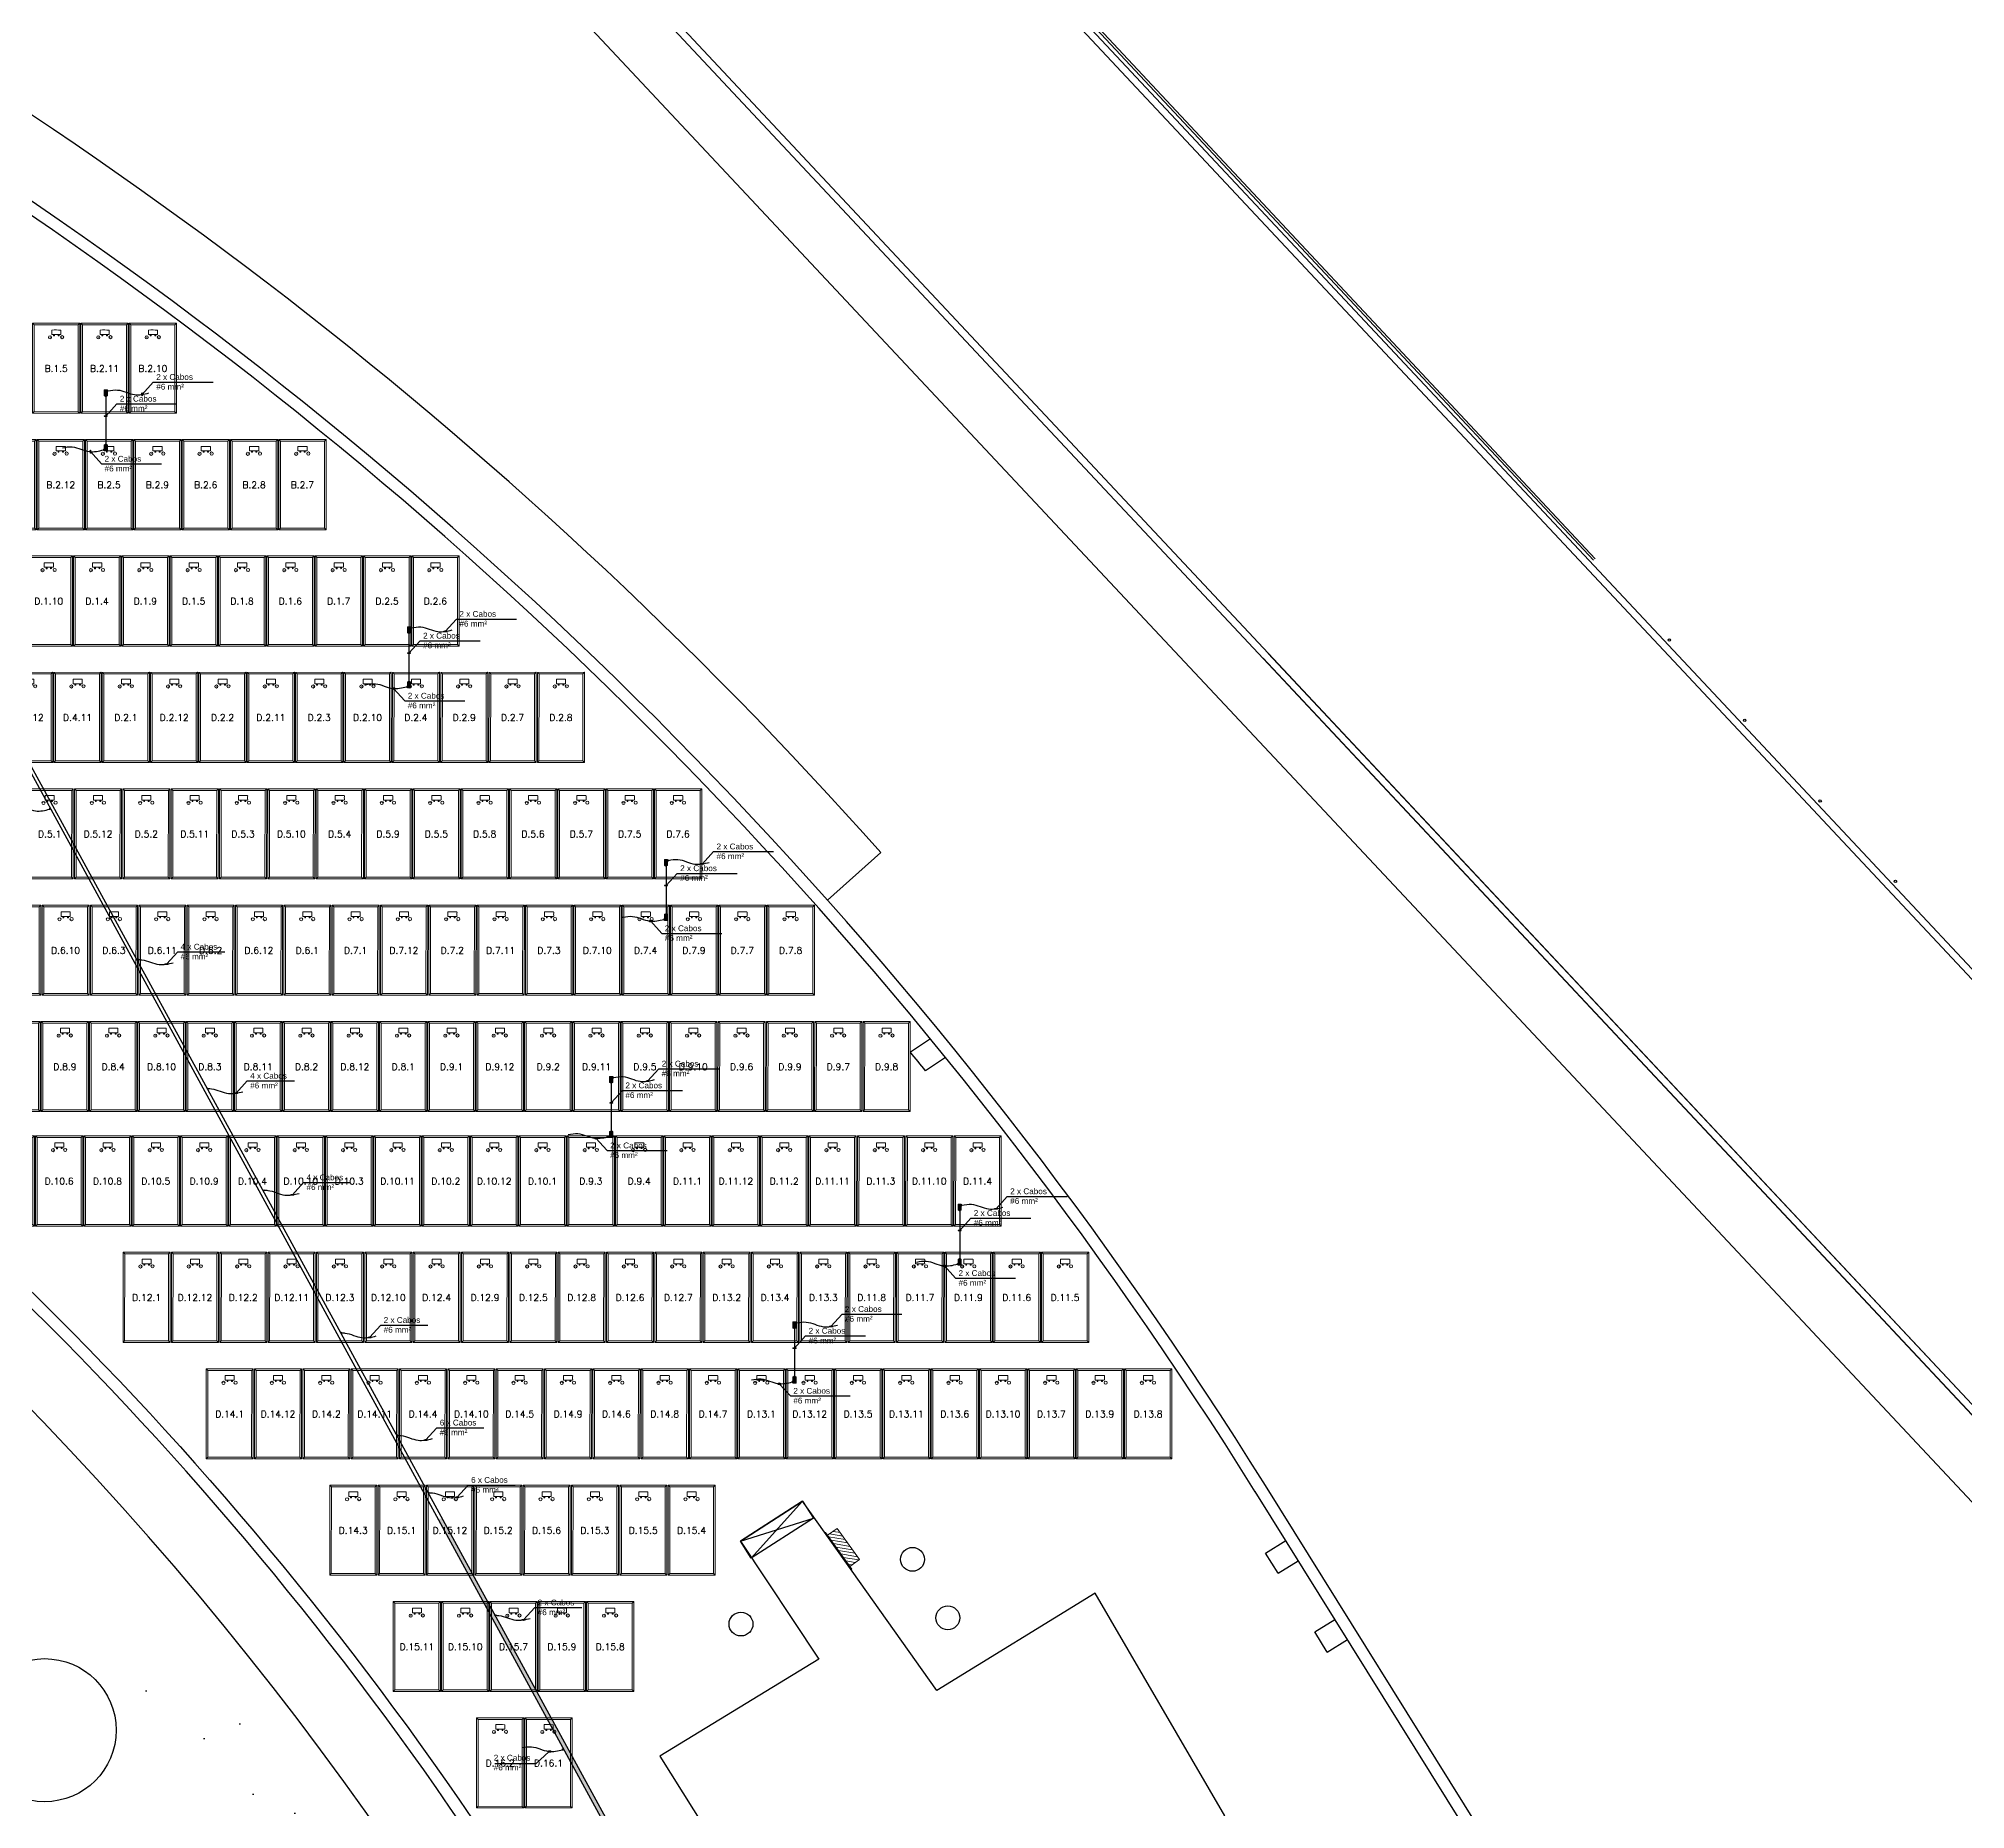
# Model space of a CAD drawing. Header units: metres. Extents: x 1796 to 5645, y -4719 to 2384.
# Drawn here: x 2066.16 to 2106.54, y -1208.88 to -1171.75 of the extents above; entities that cross this region are included whole.
import ezdxf

# ---------------------------------------------------------------- set-up
doc = ezdxf.new("R2010")
doc.units = ezdxf.units.M
doc.header["$MEASUREMENT"] = 0
doc.linetypes.add('BSB2F2-ARQ-PLAN-CORE-13-15P-ZA$1${ Batten }', pattern=[0])
for name, color, linetype in [('ARQUITETURA', 253, 'CONTINUOUS'), ('COPEX', 4, 'BSB2F2-ARQ-PLAN-CORE-13-15P-ZA$1${ Batten }'), ('ELETROCALHA', 2, 'CONTINUOUS'), ('ELETRODUTOS', 30, 'CONTINUOUS'), ('MÓDULOS FV', 7, 'CONTINUOUS'), ('SHAFT', 6, 'CONTINUOUS')]:
    doc.layers.add(name, color=color, linetype=linetype)
for name, color, linetype, lineweight in [('Condulete', 3, 'CONTINUOUS', 9), ('MOD_ALOCADOS_A', 5, 'CONTINUOUS', 9), ('MODULOS_PV', 2, 'CONTINUOUS', 9), ('String Box', 3, 'CONTINUOUS', 9)]:
    doc.layers.add(name, color=color, linetype=linetype, lineweight=lineweight)
doc.styles.add('ARIAL', font='arial.ttf')
doc.styles.add('R120-500', font='romans.shx', dxfattribs={"height": 1.5})

# ---------------------------------------------------------------- blocks, each defined once
blk = doc.blocks.new('modulo')
at = {"layer": 'MODULOS_PV', "color": 8}
for p, q in [((-0.751, 2.014), (-0.753, 2.063)), ((-1.381, 1.342), (-1.43, 1.34)), ((0.577, 0.769), (0.626, 0.771)), ((-0.053, 0.097), (-0.051, 0.048))]:
    blk.add_line(p, q, dxfattribs=at)
for points in [[(-1.43, 1.34), (-0.753, 2.063), (0.626, 0.771), (-0.051, 0.048)], [(-1.381, 1.342), (-0.751, 2.014), (0.577, 0.769), (-0.053, 0.097)]]:
    blk.add_lwpolyline(points, close=True, dxfattribs=at)
for points in [[(-0.956, 1.498), (-0.935, 1.478), (-0.922, 1.492), (-0.943, 1.512)], [(-0.878, 1.581), (-0.857, 1.562), (-0.87, 1.548), (-0.891, 1.567)]]:
    blk.add_lwpolyline(points, dxfattribs=at)
blk.add_circle((-0.793, 1.591), 0.0332, dxfattribs=at)
at = {"layer": 'MODULOS_PV', "color": 1}
blk.add_circle((-0.963, 1.403), 0.0332, dxfattribs=at)
at = {"layer": 'MODULOS_PV', "color": 8}
blk.add_open_spline([(-0.986, 1.473), (-1.006, 1.493), (-1.027, 1.512), (-1.048, 1.532), (-1.048, 1.532), (-1.049, 1.534), (-1.049, 1.536), (-1.048, 1.538), (-1.048, 1.539), (-1.007, 1.583), (-0.966, 1.627), (-0.925, 1.67), (-0.924, 1.671), (-0.922, 1.672), (-0.919, 1.672), (-0.918, 1.671), (-0.917, 1.671), (-0.897, 1.652), (-0.876, 1.632), (-0.855, 1.613), (-0.855, 1.612), (-0.854, 1.611), (-0.854, 1.608), (-0.855, 1.606), (-0.855, 1.605), (-0.896, 1.561), (-0.937, 1.518), (-0.978, 1.474), (-0.979, 1.473), (-0.981, 1.472), (-0.984, 1.472), (-0.985, 1.473), (-0.986, 1.473)], degree=3, knots=[0, 0, 0, 0, 1, 1, 1, 1.002534, 1.003925, 1.008052, 1.008052, 1.008052, 2.008052, 2.008052, 2.008052, 2.012179, 2.01357, 2.016104, 2.016104, 2.016104, 3.016104, 3.016104, 3.016104, 3.018638, 3.02003, 3.024156, 3.024156, 3.024156, 4.024156, 4.024156, 4.024156, 4.028283, 4.029675, 4.032208, 4.032208, 4.032208, 4.032208], dxfattribs=at)
at = {"layer": 'MODULOS_PV', "color": 1, "insert": (-0.997, 1.409), "char_height": 0.0572, "width": 0.10748, "attachment_point": 1, "rotation": 46.8722}
blk.add_mtext('+', dxfattribs=at)
at = {"layer": 'MODULOS_PV', "color": 8, "insert": (-0.827, 1.597), "char_height": 0.0572, "width": 0.10748, "attachment_point": 1, "rotation": 46.8722}
blk.add_mtext('-', dxfattribs=at)
blk = doc.blocks.new('PETROLETE TIPO  X')
at = {"layer": 'ELETRODUTOS'}
h = blk.add_hatch(color=3, dxfattribs=at)
h.dxf.hatch_style = 1
h.paths.add_polyline_path([(1995.913, -1126.122), (1995.98, -1126.122), (1995.98, -1125.993), (1995.913, -1125.993)])
at = {"layer": 'Condulete'}
blk.add_lwpolyline([(1995.98, -1125.993), (1995.98, -1126.122), (1995.913, -1126.122), (1995.913, -1125.993)], close=True, dxfattribs=at)
blk = doc.blocks.new('BOX')
at = {"layer": 'Condulete'}
blk.add_lwpolyline([(1995.83, -1126.029), (1995.818, -1126.029), (1995.818, -1126.005), (1995.83, -1126.005)], close=True, dxfattribs=at)
at = {"layer": 'ELETRODUTOS', "color": 3, "linetype": 'Continuous'}
for p, q in [((1995.818, -1126.005), (1995.83, -1126.017)), ((1995.818, -1126.007), (1995.83, -1126.019)), ((1995.818, -1126.009), (1995.83, -1126.021)), ((1995.818, -1126.01), (1995.83, -1126.023)), ((1995.818, -1126.012), (1995.83, -1126.024)), ((1995.818, -1126.014), (1995.83, -1126.026)), ((1995.818, -1126.016), (1995.83, -1126.028)), ((1995.818, -1126.018), (1995.83, -1126.029)), ((1995.818, -1126.019), (1995.828, -1126.029)), ((1995.818, -1126.021), (1995.826, -1126.029)), ((1995.818, -1126.023), (1995.824, -1126.029)), ((1995.818, -1126.025), (1995.823, -1126.029)), ((1995.818, -1126.026), (1995.821, -1126.029)), ((1995.818, -1126.028), (1995.819, -1126.029)), ((1995.819, -1126.005), (1995.83, -1126.016)), ((1995.821, -1126.005), (1995.83, -1126.014)), ((1995.823, -1126.005), (1995.83, -1126.012)), ((1995.825, -1126.005), (1995.83, -1126.01)), ((1995.826, -1126.005), (1995.83, -1126.008)), ((1995.828, -1126.005), (1995.83, -1126.007))]:
    blk.add_line(p, q, dxfattribs=at)

msp = doc.modelspace()

# ---------------------------------------------------------------- hatches: boundary and pattern name
at = {"layer": 'ARQUITETURA'}
h = msp.add_hatch(dxfattribs=at)
h.set_pattern_fill('AR-SAND', color=116, scale=3, angle=-46.877, style=0)
h.set_pattern_definition([(350.62296, (1466.5355, -762.2295), (4.089919, 4.08927), [0, -4.56, 0, -5.1, 0, -4.875]), (320.623, (1466.5355, -762.2295), (9.808834, 1.91215), [0, -2.46, 0, -4.11, 0, -1.575]), (280.62296, (1464.013, -759.536), (6.39856, -6.807323), [0, -1.5, 0, -5.4, 0, -7.05]), (270.623, (1464.013, -759.536), (8.08648, -4.78256), [0, -0.75, 0, -3.54, 0, -4.05])])
edge = h.paths.add_edge_path(flags=16)
edge.add_arc((2066.287, -1207.214), 1.5, 0, 360)
edge = h.paths.add_edge_path(flags=16)
edge.add_arc((2057.599, -1198.564), 1.5, 0, 360)
edge = h.paths.add_edge_path(flags=16)
edge.add_arc((2073.665, -1217.85), 1.5, 0, 360)
edge = h.paths.add_edge_path()
edge.add_line((2077.352, -1309.792), (2085.445, -1302.211))
edge.add_line((2085.445, -1302.211), (2073.239, -1273.427))
edge.add_line((2073.239, -1273.427), (2067.011, -1271.396))
edge.add_line((2067.011, -1271.396), (2078.13, -1237.298))
edge.add_line((2078.13, -1237.298), (2099.861, -1244.384))
edge.add_line((2099.861, -1244.384), (2105.891, -1225.893))
edge.add_line((2105.891, -1225.893), (2099.905, -1223.941))
edge.add_line((2099.905, -1223.941), (2088.659, -1230.952))
edge.add_line((2088.659, -1230.952), (2087.386, -1231.745))
edge.add_line((2087.386, -1231.745), (2081.302, -1221.986))
edge.add_line((2081.302, -1221.986), (2075.324, -1212.397))
edge.add_arc((2015.073, -1249.958), 71, 31.93963, 58.40362)
edge.add_line((2052.273, -1189.483), (2051.642, -1190.504))
edge.add_line((2051.642, -1190.504), (2053.79, -1191.88))
edge.add_line((2053.79, -1191.88), (2048.269, -1200.819))
edge.add_line((2048.269, -1200.819), (2046.144, -1199.883))
edge.add_line((2046.144, -1199.883), (2045.083, -1201.601))
edge.add_line((2045.083, -1201.601), (2040.549, -1199.602))
edge.add_line((2040.549, -1199.602), (2026.147, -1232.207))
edge.add_line((2026.147, -1232.207), (2038.654, -1250.543))
edge.add_line((2038.654, -1250.543), (2041.807, -1254.475))
edge.add_line((2041.807, -1254.475), (2044.458, -1252.416))
edge.add_arc((2056.298, -1243.206), 15, -76.2429, 217.8803, ccw=False)
edge.add_line((2059.865, -1257.775), (2060.07, -1259.076))
edge.add_line((2060.07, -1259.076), (2062.972, -1258.62))
edge.add_line((2062.972, -1258.62), (2063.461, -1261.731))
edge.add_line((2063.461, -1261.731), (2056.398, -1262.842))
edge.add_line((2056.398, -1262.842), (2055.909, -1259.731))
edge.add_line((2055.909, -1259.731), (2057.581, -1259.468))
edge.add_line((2057.581, -1259.468), (2057.377, -1258.167))
edge.add_arc((2056.298, -1243.206), 15, 229.7345, 274.1253, ccw=False)
edge.add_line((2046.603, -1254.651), (2042.748, -1259.156))
edge.add_line((2042.748, -1259.156), (2047.014, -1260.547))
edge.add_line((2047.014, -1260.547), (2045.299, -1265.809))
edge.add_line((2045.299, -1265.809), (2040.345, -1264.193))
edge.add_line((2040.345, -1264.193), (2039.012, -1268.282))
edge.add_line((2039.012, -1268.282), (2061.183, -1275.512))
edge.add_line((2061.183, -1275.512), (2054.053, -1297.379))
edge.add_line((2054.053, -1297.379), (2078.772, -1305.439))
edge.add_line((2078.772, -1305.439), (2077.352, -1309.792))
at = {"layer": 'ELETROCALHA'}
h = msp.add_hatch(dxfattribs=at)
h.set_pattern_fill('ANSI36', color=256, angle=37.7572)
h.set_pattern_definition([(82.757162, (-148.62297, -1478.78732), (-0.09642369, 0.232763903), [0.3125, -0.0625, 0, -0.0625])])
h.paths.add_polyline_path([(2074.608, -1202.777), (2074.526, -1202.777), (2084.133, -1220.392), (2084.187, -1220.294)])
at = {"layer": 'String Box'}
h = msp.add_hatch(dxfattribs=at)
h.set_pattern_fill('ANSI31', color=256, scale=0.5, angle=485.3386)
h.set_pattern_definition([(170.338643, (1649.29847, -1168.17276), (-0.0104890335, -0.061613555), [])])
h.paths.add_polyline_path([(2083.16, -1203.78), (2083.364, -1203.636), (2082.901, -1202.983), (2082.697, -1203.128)])

# ---------------------------------------------------------------- linework, layer by layer
at = {"layer": 'ARQUITETURA'}
for p, q in [((2116.368, -1201.821, 0), (2069.766, -1152.055, 0)), ((2116.477, -1201.719, 0), (2069.876, -1151.953, 0)), ((2069.945, -1151.887, 0), (2098.746, -1182.686, 0)), ((2069.965, -1151.835, 0), (2098.784, -1182.653, 0)), ((2067.924, -1159.218, 0), (2114.402, -1208.852, 0)), ((2068.034, -1159.115, 0), (2114.512, -1208.75, 0)), ((2066.912, -1159.979, 0), (2113.49, -1209.706, 0)), ((2114.402, -1208.851), (2091.823, -1184.74)), ((2114.511, -1208.749), (2091.933, -1184.637)), ((2083.814, -1188.813), (2082.692, -1189.809)), ((2103.934, -1221.429), (2091.872, -1202.081)), ((2103.59, -1221.349), (2091.66, -1202.213))]:
    msp.add_line(p, q, dxfattribs=at)
msp.add_lwpolyline([(2006.496, -1174.337), (2028.464, -1178.451, -0.210066), (2076.809, -1211.471)], format="xyb", dxfattribs=at)
msp.add_lwpolyline([(2079.183, -1207.759), (2084.412, -1216.106), (2085.953, -1215.005), (2087.269, -1217.248), (2092.139, -1214.135), (2089.408, -1210.007), (2091.024, -1209.007), (2088.306, -1204.338), (2084.983, -1206.379), (2082.172, -1202.415), (2080.869, -1203.254), (2082.512, -1205.728)], close=True, dxfattribs=at)
for centre, radius in [((2100.34, -1184.358, 0), 0.025), ((2101.919, -1186.044, 0), 0.025), ((2103.498, -1187.73, 0), 0.025), ((2105.077, -1189.416, 0), 0.025), ((2066.287, -1207.214), 1.5)]:
    msp.add_circle(centre, radius, dxfattribs=at)
at = {"layer": 'ARQUITETURA', "color": 6}
for centre in [(2084.477, -1203.632), (2085.218, -1204.859), (2080.882, -1204.989)]:
    msp.add_circle(centre, 0.25, dxfattribs=at)
at = {"layer": 'ARQUITETURA'}
for radius, start, end in [(90.25, 31.93963, 79.39324), (90.5, 31.93963, 79.39324), (92, 41.65318, 63.57537), (72.5, 31.93963, 79.39324), (71, 31.93963, 74.22149)]:
    msp.add_arc((2015.073, -1249.958), radius, start, end, dxfattribs=at)
at = {"layer": 'ARQUITETURA', "color": 6}
msp.add_arc((2014.864, -1250.097), 90, 39.05726, 39.37715, dxfattribs=at)
msp.add_arc((2014.864, -1250.097), 90, 39.05726, 39.37715, dxfattribs=at)
msp.add_arc((2014.864, -1250.097), 90, 39.05726, 39.37715, dxfattribs=at)
msp.add_arc((2014.864, -1250.097), 90, 39.05726, 39.37715, dxfattribs=at)
at = {"layer": 'COPEX'}
for points in [[(2068.332, -1179.208), (2068.565, -1178.95), (2069.821, -1178.95)], [(2067.249, -1180.408), (2067.482, -1180.666), (2068.738, -1180.666)], [(2074.686, -1184.176), (2074.92, -1183.918), (2076.175, -1183.918)], [(2073.603, -1185.376), (2073.837, -1185.633), (2075.092, -1185.633)], [(2080.074, -1189.051), (2080.308, -1188.794), (2081.563, -1188.794)], [(2078.991, -1190.251), (2079.225, -1190.509), (2080.48, -1190.509)], [(2068.843, -1191.154), (2069.077, -1190.896), (2070.065, -1190.896)], [(2070.301, -1193.859), (2070.535, -1193.601), (2071.522, -1193.601)], [(2078.926, -1193.604), (2079.16, -1193.347), (2080.415, -1193.347)], [(2077.843, -1194.804), (2078.077, -1195.062), (2079.332, -1195.062)], [(2071.481, -1195.99), (2071.714, -1195.732), (2072.702, -1195.732)], [(2086.228, -1196.28), (2086.462, -1196.023), (2087.717, -1196.023)], [(2085.145, -1197.48), (2085.379, -1197.738), (2086.634, -1197.738)], [(2082.766, -1198.749), (2083, -1198.492), (2084.255, -1198.492)], [(2073.098, -1198.979), (2073.332, -1198.721), (2074.319, -1198.721)], [(2081.683, -1199.949), (2081.917, -1200.207), (2083.172, -1200.207)], [(2074.273, -1201.13), (2074.507, -1200.873), (2075.494, -1200.873)], [(2074.93, -1202.332), (2075.163, -1202.075), (2076.151, -1202.075)], [(2076.325, -1204.902), (2076.559, -1204.645), (2077.546, -1204.645)], [(2076.859, -1207.66), (2076.583, -1207.917), (2075.725, -1207.917)]]:
    msp.add_lwpolyline(points, dxfattribs=at)
for centre, major_axis in [((2068.332, -1179.208), (0, -0.0324)), ((2074.686, -1184.176), (-0.0324, 0)), ((2080.074, -1189.051), (-0.0324, 0)), ((2068.843, -1191.154), (-0.0324, 0)), ((2078.926, -1193.604), (-0.0324, 0)), ((2070.301, -1193.859), (-0.0324, 0)), ((2071.481, -1195.99), (-0.0324, 0)), ((2086.228, -1196.28), (-0.0324, 0)), ((2082.766, -1198.749), (-0.0324, 0)), ((2073.098, -1198.979), (-0.0324, 0)), ((2074.273, -1201.13), (-0.0324, 0)), ((2074.93, -1202.332), (-0.0324, 0)), ((2076.325, -1204.902), (-0.0324, 0))]:
    msp.add_ellipse(centre, major_axis=major_axis, ratio=0.310221, dxfattribs=at)
at = {"layer": 'COPEX', "extrusion": (0, 0, -1)}
for centre, major_axis in [((2067.249, -1180.408), (0, -0.0324)), ((2073.603, -1185.376), (-0.0324, 0)), ((2078.991, -1190.251), (-0.0324, 0)), ((2077.843, -1194.804), (-0.0324, 0)), ((2085.145, -1197.48), (-0.0324, 0)), ((2081.683, -1199.949), (-0.0324, 0)), ((2076.871, -1207.661), (-0.0324, 0))]:
    msp.add_ellipse(centre, major_axis=major_axis, ratio=0.310221, dxfattribs=at)
at = {"layer": 'COPEX'}
for points in [[(2067.615, -1179.135), (2067.817, -1179.116), (2068.174, -1179.213), (2068.472, -1179.178)], [(2066.666, -1180.327), (2066.868, -1180.308), (2067.226, -1180.406), (2067.524, -1180.371)], [(2073.97, -1184.103), (2074.172, -1184.083), (2074.529, -1184.181), (2074.827, -1184.146)], [(2073.021, -1185.295), (2073.223, -1185.276), (2073.58, -1185.373), (2073.878, -1185.339)], [(2065.539, -1187.862), (2065.74, -1187.842), (2066.098, -1187.94), (2066.396, -1187.905)], [(2079.358, -1188.978), (2079.559, -1188.959), (2079.917, -1189.057), (2080.215, -1189.022)], [(2078.409, -1190.171), (2078.611, -1190.152), (2078.968, -1190.249), (2079.266, -1190.214)], [(2068.255, -1191.057), (2068.329, -1191.062), (2068.686, -1191.159), (2068.984, -1191.124)], [(2078.21, -1193.531), (2078.411, -1193.512), (2078.769, -1193.61), (2079.067, -1193.575)], [(2069.713, -1193.762), (2069.786, -1193.766), (2070.144, -1193.864), (2070.442, -1193.829)], [(2077.261, -1194.724), (2077.462, -1194.705), (2077.82, -1194.802), (2078.118, -1194.767)], [(2070.892, -1195.893), (2070.966, -1195.897), (2071.323, -1195.995), (2071.621, -1195.96)], [(2085.511, -1196.207), (2085.713, -1196.188), (2086.071, -1196.285), (2086.369, -1196.251)], [(2084.563, -1197.4), (2084.764, -1197.38), (2085.122, -1197.478), (2085.42, -1197.443)], [(2072.51, -1198.882), (2072.583, -1198.887), (2072.941, -1198.984), (2073.239, -1198.949)], [(2082.05, -1198.676), (2082.251, -1198.657), (2082.609, -1198.754), (2082.907, -1198.72)], [(2081.101, -1199.869), (2081.302, -1199.849), (2081.66, -1199.947), (2081.958, -1199.912)], [(2073.685, -1201.033), (2073.758, -1201.038), (2074.116, -1201.135), (2074.414, -1201.101)], [(2074.341, -1202.235), (2074.415, -1202.24), (2074.772, -1202.337), (2075.07, -1202.303)], [(2075.737, -1204.805), (2075.81, -1204.81), (2076.167, -1204.907), (2076.466, -1204.873)], [(2076.288, -1207.58), (2076.49, -1207.561), (2076.848, -1207.658), (2077.146, -1207.624)]]:
    msp.add_spline(points, degree=3, dxfattribs=at)
at = {"layer": 'ELETROCALHA'}
msp.add_lwpolyline([(2062.812, -1181.304), (2084.133, -1220.392), (2084.216, -1220.347), (2062.838, -1181.206)], dxfattribs=at)
at = {"layer": 'ELETRODUTOS'}
for p, q in [((2067.569, -1179.253), (2067.569, -1180.253)), ((2073.924, -1184.221), (2073.924, -1185.221)), ((2079.312, -1189.096), (2079.312, -1190.096)), ((2078.164, -1193.649), (2078.164, -1194.649)), ((2085.465, -1196.325), (2085.465, -1197.325)), ((2082.004, -1198.794), (2082.004, -1199.794))]:
    msp.add_line(p, q, dxfattribs=at)
for points in [[(2067.569, -1179.664), (2067.803, -1179.406), (2069.058, -1179.406)], [(2073.924, -1184.632), (2074.158, -1184.374), (2075.413, -1184.374)], [(2079.312, -1189.507), (2079.546, -1189.25), (2080.801, -1189.25)], [(2078.164, -1194.06), (2078.397, -1193.803), (2079.653, -1193.803)], [(2085.465, -1196.736), (2085.699, -1196.478), (2086.954, -1196.478)], [(2082.004, -1199.205), (2082.237, -1198.947), (2083.493, -1198.947)]]:
    msp.add_lwpolyline(points, dxfattribs=at)
for centre in [(2067.569, -1179.664), (2073.924, -1184.632), (2079.312, -1189.507), (2078.164, -1194.06), (2085.465, -1196.736), (2082.004, -1199.205)]:
    msp.add_ellipse(centre, major_axis=(-0.0324, 0), ratio=0.310221, dxfattribs=at)
at = {"layer": 'MÓDULOS FV', "color": 6}
for p, q in [((2084.852, -1192.721), (2084.433, -1192.999)), ((2085.169, -1193.11), (2084.75, -1193.388)), ((2091.873, -1203.5), (2092.297, -1203.236)), ((2092.138, -1203.925), (2091.873, -1203.5)), ((2092.138, -1203.925), (2092.562, -1203.66)), ((2092.905, -1205.155), (2093.329, -1204.89)), ((2093.169, -1205.579), (2092.905, -1205.155)), ((2093.169, -1205.579), (2093.593, -1205.315))]:
    msp.add_line(p, q, dxfattribs=at)
at = {"layer": 'SHAFT'}
for p, q in [((2082.172, -1202.415), (2081.098, -1203.61)), ((2080.869, -1203.254), (2082.401, -1202.771))]:
    msp.add_line(p, q, dxfattribs=at)
msp.add_lwpolyline([(2080.869, -1203.254), (2082.172, -1202.415), (2082.401, -1202.771), (2081.098, -1203.61)], close=True, dxfattribs=at)
at = {"layer": 'String Box'}
for points in [[(2083.16, -1203.78), (2082.697, -1203.128), (2082.901, -1202.983), (2083.364, -1203.636)], [(2083.19, -1203.85), (2082.641, -1203.076), (2082.654, -1203.067), (2083.203, -1203.841)]]:
    msp.add_lwpolyline(points, close=True, dxfattribs=at)

# ---------------------------------------------------------------- block references
at = {"layer": 'COPEX', "xscale": -1}
for name, p in [('PETROLETE TIPO  X', (4063.516, -53.119)), ('BOX', (4063.433, -53.119)), ('PETROLETE TIPO  X', (4069.87, -58.087)), ('BOX', (4069.788, -58.087)), ('PETROLETE TIPO  X', (4075.258, -62.963)), ('BOX', (4075.176, -62.963)), ('PETROLETE TIPO  X', (4074.11, -67.516)), ('BOX', (4074.028, -67.516)), ('PETROLETE TIPO  X', (4081.412, -70.191)), ('BOX', (4081.329, -70.191)), ('PETROLETE TIPO  X', (4077.95, -72.66)), ('BOX', (4077.867, -72.66))]:
    msp.add_blockref(name, p, dxfattribs=at)
for name, p, rotation in [('BOX', (3193.587, -3175.071), 270), ('BOX', (71.705, -2306.386), 180), ('PETROLETE TIPO  X', (71.623, -2306.386), 180), ('BOX', (941.552, 815.565), 90), ('BOX', (3199.941, -3180.038), 270), ('BOX', (947.907, 810.597), 90), ('BOX', (78.06, -2311.354), 180), ('PETROLETE TIPO  X', (77.977, -2311.354), 180), ('BOX', (2678.169, 1020.486), 45.08502064569394), ('BOX', (3205.329, -3184.914), 270), ('BOX', (83.448, -2316.23), 180), ('PETROLETE TIPO  X', (83.365, -2316.23), 180), ('BOX', (953.295, 805.722), 90), ('BOX', (2680.019, 1017.326), 45.08502064569394), ('BOX', (3204.181, -3189.467), 270), ('BOX', (2681.477, 1014.621), 45.08502064569394), ('BOX', (82.3, -2320.783), 180), ('PETROLETE TIPO  X', (82.217, -2320.783), 180), ('BOX', (952.146, 801.169), 90), ('BOX', (2682.657, 1012.49), 45.08502064569394), ('BOX', (3211.483, -3192.143), 270), ('PETROLETE TIPO  X', (89.519, -2323.459), 180), ('BOX', (959.448, 798.493), 90), ('BOX', (89.602, -2323.459), 180), ('BOX', (2684.274, 1009.5), 45.08502064569394), ('BOX', (3208.021, -3194.612), 270), ('BOX', (86.14, -2325.928), 180), ('PETROLETE TIPO  X', (86.057, -2325.928), 180), ('BOX', (955.986, 796.024), 90), ('BOX', (2685.449, 1007.349), 45.08502064569394), ('BOX', (2686.106, 1006.147), 45.08502064569394), ('BOX', (3303.092, 730.345), 28.18415000899218), ('BOX', (2688.918, 1000.767), 45.08502064569394)]:
    msp.add_blockref(name, p, dxfattribs=dict(at, rotation=rotation))
at = {"layer": 'MÓDULOS FV', "rotation": 313.12783086684}
for p in [(2064.755, -1177.275), (2065.024, -1179.675), (2066.037, -1179.675), (2067.05, -1179.675), (2068.063, -1179.675), (2065.118, -1182.115), (2066.131, -1182.115), (2067.144, -1182.115), (2068.157, -1182.115), (2069.17, -1182.115), (2070.183, -1182.115), (2071.196, -1182.115), (2064.867, -1184.555), (2065.88, -1184.555), (2066.893, -1184.555), (2067.906, -1184.555), (2068.919, -1184.555), (2069.932, -1184.555), (2070.945, -1184.555), (2071.958, -1184.555), (2072.971, -1184.555), (2073.984, -1184.555), (2064.458, -1186.995), (2065.471, -1186.995), (2066.484, -1186.995), (2067.497, -1186.995), (2068.51, -1186.995), (2069.523, -1186.995), (2070.536, -1186.995), (2071.549, -1186.995), (2072.562, -1186.995), (2073.575, -1186.995), (2074.588, -1186.995), (2075.601, -1186.995), (2076.614, -1186.995), (2064.886, -1189.435), (2065.899, -1189.435), (2066.912, -1189.435), (2067.925, -1189.435), (2068.938, -1189.435), (2069.951, -1189.435), (2070.964, -1189.435), (2071.977, -1189.435), (2072.99, -1189.435), (2074.003, -1189.435), (2075.016, -1189.435), (2076.029, -1189.435), (2077.042, -1189.435), (2078.055, -1189.435), (2079.068, -1189.435), (2065.221, -1191.875), (2066.234, -1191.875), (2067.247, -1191.875), (2068.26, -1191.875), (2069.273, -1191.875), (2070.286, -1191.875), (2071.299, -1191.875), (2072.312, -1191.875), (2073.325, -1191.875), (2074.338, -1191.875), (2075.351, -1191.875), (2076.364, -1191.875), (2077.377, -1191.875), (2078.39, -1191.875), (2079.403, -1191.875), (2080.416, -1191.875), (2081.429, -1191.875), (2065.205, -1194.315), (2066.218, -1194.315), (2067.231, -1194.315), (2068.244, -1194.315), (2069.257, -1194.315), (2070.27, -1194.315), (2071.283, -1194.315), (2072.296, -1194.315), (2073.309, -1194.315), (2074.322, -1194.315), (2075.335, -1194.315), (2076.348, -1194.315), (2077.361, -1194.315), (2078.374, -1194.315), (2079.387, -1194.315), (2080.4, -1194.315), (2081.413, -1194.315), (2082.426, -1194.315), (2083.439, -1194.315), (2065.086, -1196.715), (2066.099, -1196.715), (2067.112, -1196.715), (2068.125, -1196.715), (2069.138, -1196.715), (2070.151, -1196.715), (2071.164, -1196.715), (2072.177, -1196.715), (2073.19, -1196.715), (2074.203, -1196.715), (2075.216, -1196.715), (2076.229, -1196.715), (2077.242, -1196.715), (2078.255, -1196.715), (2079.268, -1196.715), (2080.281, -1196.715), (2081.294, -1196.715), (2082.307, -1196.715), (2083.32, -1196.715), (2084.333, -1196.715), (2085.346, -1196.715), (2067.931, -1199.155), (2068.944, -1199.155), (2069.957, -1199.155), (2070.97, -1199.155), (2071.983, -1199.155), (2072.996, -1199.155), (2074.009, -1199.155), (2075.022, -1199.155), (2076.035, -1199.155), (2077.048, -1199.155), (2078.061, -1199.155), (2079.074, -1199.155), (2080.087, -1199.155), (2081.1, -1199.155), (2082.113, -1199.155), (2083.126, -1199.155), (2084.139, -1199.155), (2085.152, -1199.155), (2086.165, -1199.155), (2087.178, -1199.155), (2069.671, -1201.595), (2070.684, -1201.595), (2071.697, -1201.595), (2072.71, -1201.595), (2073.723, -1201.595), (2074.736, -1201.595), (2075.749, -1201.595), (2076.762, -1201.595), (2077.775, -1201.595), (2078.788, -1201.595), (2079.801, -1201.595), (2080.814, -1201.595), (2081.827, -1201.595), (2082.84, -1201.595), (2083.853, -1201.595), (2084.866, -1201.595), (2085.879, -1201.595), (2086.892, -1201.595), (2087.905, -1201.595), (2088.918, -1201.595), (2072.262, -1204.035), (2073.275, -1204.035), (2074.288, -1204.035), (2075.301, -1204.035), (2076.314, -1204.035), (2077.327, -1204.035), (2078.34, -1204.035), (2079.353, -1204.035), (2073.595, -1206.475), (2074.608, -1206.475), (2075.621, -1206.475), (2076.634, -1206.475), (2077.647, -1206.475), (2075.34, -1208.915), (2076.353, -1208.915)]:
    msp.add_blockref('modulo', p, dxfattribs=at)

# ---------------------------------------------------------------- texts
at = {"layer": 'COPEX', "char_height": 0.1222, "attachment_point": 1, "style": 'ARIAL'}
for s, insert in [('2 x Cabos \\P#6 mm² ', (2068.628, -1178.782)), ('2 x Cabos \\P#6 mm² ', (2067.545, -1180.497)), ('2 x Cabos \\P#6 mm² ', (2074.982, -1183.749)), ('2 x Cabos \\P#6 mm² ', (2073.899, -1185.465)), ('2 x Cabos \\P#6 mm² ', (2080.37, -1188.625)), ('2 x Cabos \\P#6 mm² ', (2079.287, -1190.34)), ('4 x Cabos \\P#6 mm² ', (2069.139, -1190.727)), ('2 x Cabos \\P#6 mm² ', (2079.222, -1193.178)), ('4 x Cabos \\P#6 mm² ', (2070.597, -1193.432)), ('2 x Cabos \\P#6 mm² ', (2078.139, -1194.893)), ('4 x Cabos \\P#6 mm² ', (2071.777, -1195.563)), ('2 x Cabos \\P#6 mm² ', (2086.524, -1195.854)), ('2 x Cabos \\P#6 mm² ', (2085.441, -1197.569)), ('2 x Cabos \\P#6 mm² ', (2073.394, -1198.553)), ('2 x Cabos \\P#6 mm² ', (2083.062, -1198.323)), ('2 x Cabos \\P#6 mm² ', (2081.979, -1200.038)), ('6 x Cabos \\P#6 mm² ', (2074.569, -1200.704)), ('6 x Cabos \\P#6 mm² ', (2075.226, -1201.906)), ('2 x Cabos \\P#6 mm² ', (2076.621, -1204.476)), ('2 x Cabos \\P#6 mm² ', (2075.701, -1207.73))]:
    msp.add_mtext_dynamic_manual_height_columns(s, width=1.50424, gutter_width=7.5, heights=[0], dxfattribs=dict(at, insert=insert))
at = {"layer": 'ELETRODUTOS', "char_height": 0.1222, "attachment_point": 1, "style": 'ARIAL'}
for insert in [(2067.865, -1179.237), (2074.22, -1184.205), (2079.608, -1189.081), (2078.46, -1193.634), (2085.761, -1196.31), (2082.3, -1198.779)]:
    msp.add_mtext_dynamic_manual_height_columns('2 x Cabos \\P#6 mm² ', width=1.50424, gutter_width=7.5, heights=[0], dxfattribs=dict(at, insert=insert))
at = {"layer": 'MOD_ALOCADOS_A', "color": 5, "char_height": 0.14, "attachment_point": 5, "style": 'R120-500'}
for s, heights, insert in [('B.1.5', [0], (2066.531, -1178.665)), ('D.4.12', [0], (2065.965, -1185.985)), ('D.4.11', [0], (2066.978, -1185.985)), ('D.10.6', [0], (2066.593, -1195.705)), ('D.10.8', [0], (2067.606, -1195.705)), ('D.10.5', [0], (2068.619, -1195.705)), ('D.10.9', [0], (2069.632, -1195.705)), ('D.10.4', [0], (2070.645, -1195.705)), ('D.10.10', [0.14], (2071.658, -1195.705)), ('D.10.3', [0], (2072.671, -1195.705)), ('D.10.11', [0], (2073.684, -1195.705)), ('D.10.2', [0], (2074.697, -1195.705)), ('D.10.12', [0], (2075.71, -1195.705)), ('D.10.1', [0], (2076.723, -1195.705)), ('D.16.2', [0], (2075.835, -1207.905)), ('D.16.1', [0], (2076.848, -1207.905))]:
    msp.add_mtext_dynamic_manual_height_columns(s, width=0.992, gutter_width=7.5, heights=heights, dxfattribs=dict(at, insert=insert))
at = {"layer": 'MOD_ALOCADOS_A', "color": 6, "char_height": 0.14, "attachment_point": 5, "style": 'R120-500'}
for s, insert in [('B.2.11', (2067.544, -1178.665)), ('B.2.10', (2068.557, -1178.665)), ('B.2.12', (2066.626, -1181.105)), ('B.2.5', (2067.639, -1181.105)), ('B.2.9', (2068.652, -1181.105)), ('B.2.6', (2069.665, -1181.105)), ('B.2.8', (2070.678, -1181.105)), ('B.2.7', (2071.691, -1181.105)), ('D.5.1', (2066.394, -1188.425)), ('D.5.12', (2067.407, -1188.425)), ('D.5.2', (2068.42, -1188.425)), ('D.5.11', (2069.433, -1188.425)), ('D.5.3', (2070.446, -1188.425)), ('D.5.10', (2071.459, -1188.425)), ('D.5.4', (2072.472, -1188.425)), ('D.5.9', (2073.485, -1188.425)), ('D.5.5', (2074.498, -1188.425)), ('D.5.8', (2075.511, -1188.425)), ('D.5.6', (2076.524, -1188.425)), ('D.5.7', (2077.537, -1188.425)), ('D.11.1', (2079.762, -1195.705)), ('D.11.12', (2080.775, -1195.705)), ('D.11.2', (2081.788, -1195.705)), ('D.11.11', (2082.801, -1195.705)), ('D.11.3', (2083.814, -1195.705)), ('D.11.10', (2084.827, -1195.705)), ('D.11.4', (2085.84, -1195.705)), ('D.11.8', (2083.621, -1198.145)), ('D.11.7', (2084.634, -1198.145)), ('D.11.9', (2085.647, -1198.145)), ('D.11.6', (2086.66, -1198.145)), ('D.11.5', (2087.673, -1198.145))]:
    msp.add_mtext_dynamic_manual_height_columns(s, width=0.992, gutter_width=7.5, heights=[0], dxfattribs=dict(at, insert=insert))
at = {"layer": 'MOD_ALOCADOS_A', "color": 1, "char_height": 0.14, "attachment_point": 5, "style": 'R120-500'}
for s, heights, insert in [('D.1.10', [0], (2066.374, -1183.545)), ('D.1.4', [0], (2067.387, -1183.545)), ('D.1.9', [0], (2068.4, -1183.545)), ('D.1.5', [0], (2069.413, -1183.545)), ('D.1.8', [0], (2070.426, -1183.545)), ('D.1.6', [0], (2071.439, -1183.545)), ('D.1.7', [0], (2072.452, -1183.545)), ('D.7.5', [0], (2078.55, -1188.425)), ('D.7.6', [0.14], (2079.563, -1188.425)), ('D.7.1', [0], (2072.806, -1190.865)), ('D.7.12', [0], (2073.819, -1190.865)), ('D.7.2', [0], (2074.832, -1190.865)), ('D.7.11', [0], (2075.845, -1190.865)), ('D.7.3', [0], (2076.858, -1190.865)), ('D.7.10', [0], (2077.871, -1190.865)), ('D.7.4', [0], (2078.884, -1190.865)), ('D.7.9', [0], (2079.897, -1190.865)), ('D.7.7', [0], (2080.91, -1190.865)), ('D.7.8', [0], (2081.923, -1190.865)), ('D.13.2', [0], (2080.582, -1198.145)), ('D.13.4', [0], (2081.595, -1198.145)), ('D.13.3', [0], (2082.608, -1198.145)), ('D.13.1', [0], (2081.309, -1200.585)), ('D.13.12', [0], (2082.322, -1200.585)), ('D.13.5', [0], (2083.335, -1200.585)), ('D.13.11', [0], (2084.348, -1200.585)), ('D.13.6', [0], (2085.361, -1200.585)), ('D.13.10', [0], (2086.374, -1200.585)), ('D.13.7', [0], (2087.387, -1200.585)), ('D.13.9', [0], (2088.4, -1200.585)), ('D.13.8', [0], (2089.413, -1200.585))]:
    msp.add_mtext_dynamic_manual_height_columns(s, width=0.992, gutter_width=7.5, heights=heights, dxfattribs=dict(at, insert=insert))
at = {"layer": 'MOD_ALOCADOS_A', "color": 2, "char_height": 0.14, "attachment_point": 5, "style": 'R120-500'}
for s, heights, insert in [('D.2.5', [0], (2073.465, -1183.545)), ('D.2.6', [0], (2074.478, -1183.545)), ('D.2.1', [0], (2067.991, -1185.985)), ('D.2.12', [0], (2069.004, -1185.985)), ('D.2.2', [0], (2070.017, -1185.985)), ('D.2.11', [0], (2071.03, -1185.985)), ('D.2.3', [0], (2072.043, -1185.985)), ('D.2.10', [0], (2073.056, -1185.985)), ('D.2.4', [0], (2074.069, -1185.985)), ('D.2.9', [0], (2075.082, -1185.985)), ('D.2.7', [0], (2076.095, -1185.985)), ('D.2.8', [0], (2077.108, -1185.985)), ('D.8.9', [0], (2066.713, -1193.305)), ('D.8.4', [0], (2067.726, -1193.305)), ('D.8.10', [0.14], (2068.739, -1193.305)), ('D.8.3', [0], (2069.752, -1193.305)), ('D.8.11', [0], (2070.765, -1193.305)), ('D.8.2', [0], (2071.778, -1193.305)), ('D.8.12', [0], (2072.791, -1193.305)), ('D.8.1', [0], (2073.804, -1193.305)), ('D.14.1', [0], (2070.166, -1200.585)), ('D.14.12', [0], (2071.179, -1200.585)), ('D.14.2', [0], (2072.192, -1200.585)), ('D.14.11', [0], (2073.205, -1200.585)), ('D.14.4', [0], (2074.218, -1200.585)), ('D.14.10', [0], (2075.231, -1200.585)), ('D.14.5', [0], (2076.244, -1200.585)), ('D.14.9', [0], (2077.257, -1200.585)), ('D.14.6', [0], (2078.27, -1200.585)), ('D.14.8', [0], (2079.283, -1200.585)), ('D.14.7', [0], (2080.296, -1200.585)), ('D.14.3', [0], (2072.756, -1203.025))]:
    msp.add_mtext_dynamic_manual_height_columns(s, width=0.992, gutter_width=7.5, heights=heights, dxfattribs=dict(at, insert=insert))
at = {"layer": 'MOD_ALOCADOS_A', "color": 4, "char_height": 0.14, "attachment_point": 5, "style": 'R120-500'}
for s, heights, insert in [('D.6.10', [0.14], (2066.728, -1190.865)), ('D.6.3', [0], (2067.741, -1190.865)), ('D.6.11', [0], (2068.754, -1190.865)), ('D.6.2', [0], (2069.767, -1190.865)), ('D.6.12', [0], (2070.78, -1190.865)), ('D.6.1', [0], (2071.793, -1190.865)), ('D.12.1', [0], (2068.426, -1198.145)), ('D.12.12', [0], (2069.439, -1198.145)), ('D.12.2', [0], (2070.452, -1198.145)), ('D.12.11', [0], (2071.465, -1198.145)), ('D.12.3', [0], (2072.478, -1198.145)), ('D.12.10', [0], (2073.491, -1198.145)), ('D.12.4', [0], (2074.504, -1198.145)), ('D.12.9', [0], (2075.517, -1198.145)), ('D.12.5', [0], (2076.53, -1198.145)), ('D.12.8', [0], (2077.543, -1198.145)), ('D.12.6', [0], (2078.556, -1198.145)), ('D.12.7', [0], (2079.569, -1198.145))]:
    msp.add_mtext_dynamic_manual_height_columns(s, width=0.992, gutter_width=7.5, heights=heights, dxfattribs=dict(at, insert=insert))
at = {"layer": 'MOD_ALOCADOS_A', "color": 3, "char_height": 0.14, "attachment_point": 5, "style": 'R120-500'}
for s, insert in [('D.9.1', (2074.817, -1193.305)), ('D.9.12', (2075.83, -1193.305)), ('D.9.2', (2076.843, -1193.305)), ('D.9.11', (2077.856, -1193.305)), ('D.9.5', (2078.869, -1193.305)), ('D.9.10', (2079.882, -1193.305)), ('D.9.6', (2080.895, -1193.305)), ('D.9.9', (2081.908, -1193.305)), ('D.9.7', (2082.921, -1193.305)), ('D.9.8', (2083.934, -1193.305)), ('D.9.3', (2077.736, -1195.705)), ('D.9.4', (2078.749, -1195.705)), ('D.15.1', (2073.769, -1203.025)), ('D.15.12', (2074.782, -1203.025)), ('D.15.2', (2075.795, -1203.025)), ('D.15.6', (2076.808, -1203.025)), ('D.15.3', (2077.821, -1203.025)), ('D.15.5', (2078.834, -1203.025)), ('D.15.4', (2079.847, -1203.025)), ('D.15.11', (2074.09, -1205.465)), ('D.15.10', (2075.103, -1205.465)), ('D.15.7', (2076.116, -1205.465)), ('D.15.9', (2077.129, -1205.465)), ('D.15.8', (2078.142, -1205.465))]:
    msp.add_mtext_dynamic_manual_height_columns(s, width=0.992, gutter_width=7.5, heights=[0], dxfattribs=dict(at, insert=insert))

doc.saveas('drawing.dxf')
